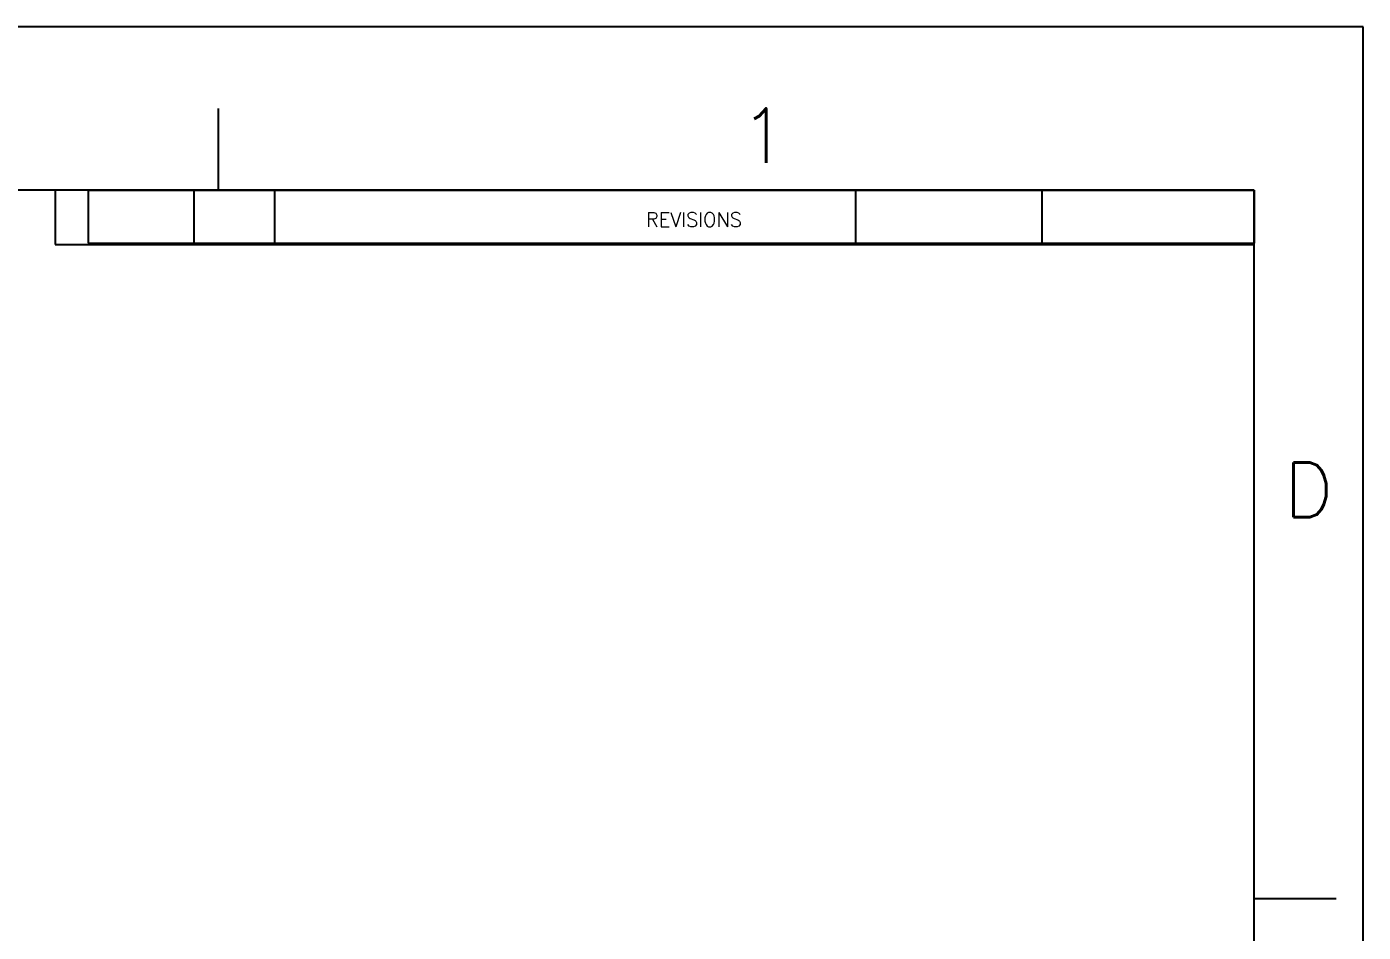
# Model space of a CAD drawing. Header units: inches. Extents: x 3 to 161, y -3 to 114.
# Drawn here: x 115.57 to 160.53, y 83.88 to 114.36 of the extents above; entities that cross this region are included whole.
import ezdxf
from ezdxf.enums import TextEntityAlignment as Align

# ---------------------------------------------------------------- set-up
doc = ezdxf.new("R2010")
doc.units = ezdxf.units.IN
doc.header["$MEASUREMENT"] = 0
doc.layers.add('Title Block', color=7, linetype='Continuous')
doc.layers.add('Viewport', color=7, linetype='Continuous')
doc.styles.add('Roman', font='romans')
doc.styles.add('WD', font='romans.shx')

# ---------------------------------------------------------------- blocks, each defined once
blk = doc.blocks.new('ANSI_border_C')
at = {"layer": 'Title Block'}
for p, q in [((21, 16), (0, 16)), ((21, 0), (21, 16)), ((15.75, 15.25), (15.75, 15.625)), ((20.5, 15.25), (0.5, 15.25)), ((15, 15.25), (15, 15)), ((20.5, 0.75), (20.5, 15.25)), ((15, 15), (20.5, 15)), ((20.5, 12), (20.875, 12))]:
    blk.add_line(p, q, dxfattribs=at)
at = {"layer": 'Title Block', "style": 'Roman'}
for s, p in [('1', (18.25, 15.5)), ('D', (20.75, 13.875))]:
    blk.add_text(s, height=0.25, dxfattribs=at).set_placement(p, align=Align.MIDDLE_CENTER)
blk.add_text('REVISIONS', height=0.065, dxfattribs=at).set_placement((17.7102, 15.0825))
blk = doc.blocks.new('JIC_border_C')
at = {"xscale": 7.334742009448171, "yscale": 7.334742009448171, "zscale": 7.334742009448171}
blk.add_blockref('ANSI_border_C', (6.5, -3), dxfattribs=at)
blk = doc.blocks.new('JIC_REVblock_C')
blk.add_line((0, 0), (0, -0.25))
at = {"layer": 'Title Block'}
for p, q in [((-5.5, 0), (-5.5, -0.25)), ((-5.5, 0), (0, 0)), ((-5, -0.25), (-5, 0)), ((-4.62, -0.25), (-4.62, 0)), ((-1.88, -0.25), (-1.88, 0)), ((-1, -0.25), (-1, 0)), ((-5.5, -0.25), (0, -0.25))]:
    blk.add_line(p, q, dxfattribs=at)
at = {"style": 'WD'}
for tag, p in [('ZONE', (-5.3913, -0.1597)), ('REV', (-4.9199, -0.1597)), ('DESCRIPTION', (-3.618, -0.1597)), ('DATE', (-1.5523, -0.1597)), ('APPROVED', (-0.7586, -0.1597))]:
    blk.add_attdef(tag, p, '', height=0.065, dxfattribs=at)
at = {"style": 'WD', "flags": 1}
blk.add_attdef('WD_TB', (-4.5049, -0.1536), '', height=0.03, dxfattribs=at)

msp = doc.modelspace()

# ---------------------------------------------------------------- block references
at = {"xscale": 7.13201241998512, "yscale": 7.13201241998512, "zscale": 7.13201241998512}
msp.add_blockref('JIC_REVblock_C', (156.862, 108.855), dxfattribs=at)
at = {"layer": 'Viewport'}
msp.add_blockref('JIC_border_C', (0, 0), dxfattribs=at)

doc.saveas('drawing.dxf')
